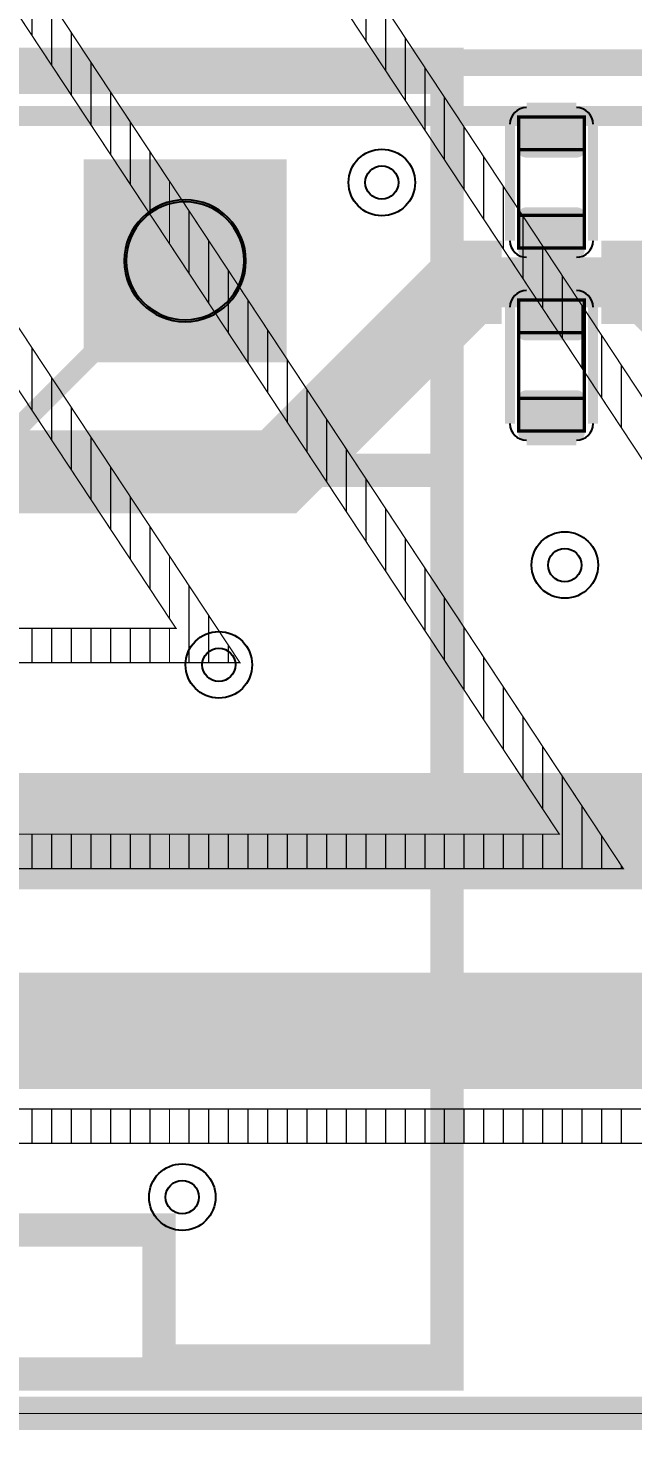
# Model space of a CAD drawing. Extents: x -57 to 2380, y -38 to 1737.
# Drawn here: x 1212.6 to 1394.5, y -5 to 416.4 of the extents above; entities that cross this region are included whole.
import ezdxf

# ---------------------------------------------------------------- set-up
doc = ezdxf.new("R2010")
doc.units = 9
for name, color, linetype, true_color in [('BoardOutline', 7, 'Continuous', 0xff00ff), ('BottomLayer', 7, 'Continuous', 0x0000ff), ('BottomSolderMaskLayer', 7, 'Continuous', 0xaa00ff), ('Document', 7, 'Continuous', 0xffffff), ('Hole', 7, 'Continuous', 0x222222), ('Multi-Layer', 7, 'Continuous', 0xc0c0c0), ('TopLayer', 7, 'Continuous', 0xff0000), ('TopSilkLayer', 7, 'Continuous', 0xffff00), ('TopSolderMaskLayer', 7, 'Continuous', 0x800080)]:
    doc.layers.add(name, color=color, linetype=linetype, true_color=true_color)

msp = doc.modelspace()

# ---------------------------------------------------------------- hatches: boundary and pattern name
at = {"layer": 'BottomSolderMaskLayer'}
msp.add_hatch(color=256, dxfattribs=at).paths.add_polyline_path([(1290.36, 315.94), (1229.32, 315.94), (1229.32, 376.99), (1290.36, 376.99)])
at = {"layer": 'Multi-Layer'}
msp.add_hatch(color=256, dxfattribs=at).paths.add_polyline_path([(1289.37, 316.94), (1230.32, 316.94), (1230.32, 375.99), (1289.37, 375.99)])
at = {"layer": 'TopLayer'}
for points in [[(1377.72, 392.66), (1378, 392.64), (1378.27, 392.59), (1378.53, 392.51), (1378.78, 392.4), (1379.02, 392.25), (1379.23, 392.08), (1379.43, 391.89), (1379.59, 391.67), (1379.74, 391.44), (1379.85, 391.19), (1379.93, 390.93), (1379.98, 390.66), (1380, 390.38), (1380, 379.77), (1379.98, 379.5), (1379.93, 379.23), (1379.85, 378.97), (1379.74, 378.72), (1379.59, 378.48), (1379.43, 378.27), (1379.23, 378.07), (1379.02, 377.9), (1378.78, 377.76), (1378.53, 377.65), (1378.27, 377.57), (1378, 377.52), (1377.72, 377.5), (1362.27, 377.5), (1362, 377.52), (1361.73, 377.57), (1361.46, 377.65), (1361.21, 377.76), (1360.98, 377.9), (1360.76, 378.07), (1360.57, 378.27), (1360.4, 378.48), (1360.26, 378.72), (1360.15, 378.97), (1360.06, 379.23), (1360.01, 379.5), (1360, 379.77), (1360, 390.38), (1360.01, 390.66), (1360.06, 390.93), (1360.15, 391.19), (1360.26, 391.44), (1360.4, 391.67), (1360.57, 391.89), (1360.76, 392.08), (1360.98, 392.25), (1361.21, 392.4), (1361.46, 392.51), (1361.73, 392.59), (1362, 392.64), (1362.27, 392.66)], [(1377.72, 362.5), (1378, 362.48), (1378.27, 362.43), (1378.53, 362.35), (1378.78, 362.24), (1379.02, 362.1), (1379.23, 361.93), (1379.43, 361.73), (1379.59, 361.52), (1379.74, 361.28), (1379.85, 361.03), (1379.93, 360.77), (1379.98, 360.5), (1380, 360.23), (1380, 349.62), (1379.98, 349.34), (1379.93, 349.07), (1379.85, 348.81), (1379.74, 348.56), (1379.59, 348.32), (1379.43, 348.11), (1379.23, 347.91), (1379.02, 347.74), (1378.78, 347.6), (1378.53, 347.49), (1378.27, 347.41), (1378, 347.36), (1377.72, 347.34), (1362.27, 347.34), (1362, 347.36), (1361.73, 347.41), (1361.46, 347.49), (1361.21, 347.6), (1360.98, 347.74), (1360.76, 347.91), (1360.57, 348.11), (1360.4, 348.32), (1360.26, 348.56), (1360.15, 348.81), (1360.06, 349.07), (1360.01, 349.34), (1360, 349.62), (1360, 360.23), (1360.01, 360.5), (1360.06, 360.77), (1360.15, 361.03), (1360.26, 361.28), (1360.4, 361.52), (1360.57, 361.73), (1360.76, 361.93), (1360.98, 362.1), (1361.21, 362.24), (1361.46, 362.35), (1361.73, 362.43), (1362, 362.48), (1362.27, 362.5)], [(1362.27, 322.5), (1362, 322.52), (1361.73, 322.57), (1361.46, 322.65), (1361.21, 322.76), (1360.98, 322.9), (1360.76, 323.07), (1360.57, 323.27), (1360.4, 323.48), (1360.26, 323.72), (1360.15, 323.97), (1360.06, 324.23), (1360.01, 324.5), (1360, 324.77), (1360, 335.38), (1360.01, 335.66), (1360.06, 335.93), (1360.15, 336.19), (1360.26, 336.44), (1360.4, 336.67), (1360.57, 336.89), (1360.76, 337.09), (1360.98, 337.25), (1361.21, 337.4), (1361.46, 337.51), (1361.73, 337.59), (1362, 337.64), (1362.27, 337.66), (1377.72, 337.66), (1378, 337.64), (1378.27, 337.59), (1378.53, 337.51), (1378.78, 337.4), (1379.02, 337.25), (1379.23, 337.09), (1379.43, 336.89), (1379.59, 336.67), (1379.74, 336.44), (1379.85, 336.19), (1379.93, 335.93), (1379.98, 335.66), (1380, 335.38), (1380, 324.77), (1379.98, 324.5), (1379.93, 324.23), (1379.85, 323.97), (1379.74, 323.72), (1379.59, 323.48), (1379.43, 323.27), (1379.23, 323.07), (1379.02, 322.9), (1378.78, 322.76), (1378.53, 322.65), (1378.27, 322.57), (1378, 322.52), (1377.72, 322.5)], [(1362.27, 292.34), (1362, 292.36), (1361.73, 292.41), (1361.46, 292.49), (1361.21, 292.6), (1360.98, 292.74), (1360.76, 292.91), (1360.57, 293.11), (1360.4, 293.32), (1360.26, 293.56), (1360.15, 293.81), (1360.06, 294.07), (1360.01, 294.34), (1360, 294.62), (1360, 305.23), (1360.01, 305.5), (1360.06, 305.77), (1360.15, 306.03), (1360.26, 306.28), (1360.4, 306.52), (1360.57, 306.73), (1360.76, 306.93), (1360.98, 307.1), (1361.21, 307.24), (1361.46, 307.35), (1361.73, 307.43), (1362, 307.48), (1362.27, 307.5), (1377.72, 307.5), (1378, 307.48), (1378.27, 307.43), (1378.53, 307.35), (1378.78, 307.24), (1379.02, 307.1), (1379.23, 306.93), (1379.43, 306.73), (1379.59, 306.52), (1379.74, 306.28), (1379.85, 306.03), (1379.93, 305.77), (1379.98, 305.5), (1380, 305.23), (1380, 294.62), (1379.98, 294.34), (1379.93, 294.07), (1379.85, 293.81), (1379.74, 293.56), (1379.59, 293.32), (1379.43, 293.11), (1379.23, 292.91), (1379.02, 292.74), (1378.78, 292.6), (1378.53, 292.49), (1378.27, 292.41), (1378, 292.36), (1377.72, 292.34)]]:
    msp.add_hatch(color=256, dxfattribs=at).paths.add_polyline_path(points)
at = {"layer": 'TopSolderMaskLayer'}
msp.add_hatch(color=256, dxfattribs=at).paths.add_polyline_path([(1290.36, 315.94), (1229.32, 315.94), (1229.32, 376.99), (1290.36, 376.99)])

# ---------------------------------------------------------------- linework, layer by layer
at = {"layer": 'BoardOutline', "const_width": 10}
msp.add_lwpolyline([(118.11, 0), (2165.35, 0)], dxfattribs=at)
at = {"layer": 'BottomLayer'}
for points, const_width in [([(1900, 215), (1860, 215), (1760, 115), (325, 115), (55, 385), (55, 725), (30, 750), (30, 1290), (160, 1420), (434.96, 1420), (490, 1475.04), (490, 1604.96)], 35), ([(85, 891.61), (140, 836.61), (140, 615), (173.5, 581.5), (173.5, 396.5), (190, 380), (220, 380), (365, 235), (825, 235), (997, 407), (1835, 407), (1905, 477), (1905, 855.87), (2031, 981.87), (2031.87, 981.87), (2040, 990)], 6), ([(85, 791.61), (125, 751.61), (125, 610), (160, 575), (160, 390), (185, 365), (215, 365), (360, 220), (830, 220), (1000, 390), (1845, 390), (1923, 468), (1923, 828), (2040, 945)], 6), ([(340, 175), (383, 175), (405, 175), (1741, 175), (1999.87, 433.87), (1999.87, 665), (2030, 665), (1999.87, 695.13), (1999.87, 665)], 35), ([(1259.84, 346.46), (1168.38, 255), (890, 255), (840, 205), (355, 205), (210, 350), (175, 350), (115, 410), (115, 425.2), (115, 536.61)], 6)]:
    msp.add_lwpolyline(points, dxfattribs=dict(at, const_width=const_width))
at = {"layer": 'BottomSolderMaskLayer'}
for points in [[(1259.85, 364.78), (1259.83, 364.78)], [(1259.85, 328.14), (1259.83, 328.14)]]:
    msp.add_lwpolyline(points, close=True, dxfattribs=at)
for centre, start, end in [((1259.85, 346.46), 450, 270), ((1259.83, 346.46), 270, 450)]:
    msp.add_arc(centre, 18.32, start, end, dxfattribs=at)
at = {"layer": 'Document'}
for points, const_width in [([(-0.4, 1673.17), (2283.06, 1673.17), (2283.06, 836.56), (2283.06, -0.05), (-0.4, -0.05), (-0.4, 836.56), (-0.4, 1673.17)], 0.39), ([(1338.58, 11.81), (944.88, 11.81), (944.88, 401.57), (1338.58, 401.57), (1338.58, 11.81)], 10), ([(1379.84, 389.68), (1379.84, 379.84), (1379.84, 360.16), (1379.84, 350.31), (1360.15, 350.31), (1360.15, 360.16), (1360.15, 379.84), (1360.15, 389.68), (1379.84, 389.68)], 1), ([(1360.15, 295.31), (1360.15, 305.16), (1360.15, 324.84), (1360.15, 334.68), (1379.84, 334.68), (1379.84, 324.84), (1379.84, 305.16), (1379.84, 295.31), (1360.15, 295.31)], 1)]:
    msp.add_lwpolyline(points, close=True, dxfattribs=dict(at, const_width=const_width))
for points, const_width in [([(1540.17, 89.2), (1050.86, 830.2), (1547.22, 1577.82)], 0.39), ([(1277.28, 1433.35), (876.96, 830.42), (1271.02, 233.67)], 0.39), ([(1257.08, 236), (864.54, 830.43), (1257.97, 1422.99)], 0.39), ([(951.42, 830.32), (1391.6, 163.74)], 0.39), ([(1372.35, 174.1), (940.89, 827.48)], 0.39), ([(1526.22, 91.52), (1040.33, 827.36)], 0.39), ([(1207.91, 225.64), (1213.82, 225.64), (1219.72, 225.64), (1225.63, 225.64), (1231.53, 225.64), (1237.44, 225.64), (1243.35, 225.64), (1249.25, 225.64), (1255.16, 225.64), (1261.06, 225.64), (1266.97, 225.64), (1272.87, 225.64), (1276.33, 225.64), (1271.02, 233.67), (936.26, 740.62)], 0.39), ([(1166.57, 485.71), (1219.72, 405.23), (1225.63, 396.28), (1231.53, 387.34), (1237.44, 378.4), (1243.35, 369.46), (1249.25, 360.51), (1255.16, 351.57), (1261.06, 342.63), (1266.97, 333.68), (1272.87, 324.74), (1278.78, 315.8), (1337.83, 226.37), (1343.74, 217.43), (1349.64, 208.48), (1355.55, 199.54), (1361.46, 190.6), (1367.36, 181.66), (1372.35, 174.1), (1367.36, 174.1), (1361.46, 174.1), (1355.55, 174.1), (1349.64, 174.1), (1343.74, 174.1), (1337.83, 174.1), (1331.93, 174.1), (1326.02, 174.1), (1320.12, 174.1), (1314.21, 174.1), (1308.31, 174.1), (1302.4, 174.1), (1296.5, 174.1), (1290.59, 174.1), (1284.68, 174.1), (1278.78, 174.1), (1272.87, 174.1), (1266.97, 174.1), (1261.06, 174.1), (1255.16, 174.1), (1249.25, 174.1), (1243.35, 174.1), (1237.44, 174.1), (1231.53, 174.1), (1225.63, 174.1), (1219.72, 174.1), (1213.82, 174.1), (1207.91, 174.1)], 0.39), ([(1213.82, 414.17), (1213.82, 432.97)], 0.39), ([(1314.21, 412.59), (1314.21, 431.38)], 0.39), ([(1207.91, 163.74), (1213.82, 163.74), (1219.72, 163.74), (1225.63, 163.74), (1231.53, 163.74), (1237.44, 163.74), (1243.35, 163.74), (1249.25, 163.74), (1255.16, 163.74), (1261.06, 163.74), (1266.97, 163.74), (1272.87, 163.74), (1278.78, 163.74), (1284.68, 163.74), (1290.59, 163.74), (1296.5, 163.74), (1302.4, 163.74), (1308.31, 163.74), (1314.21, 163.74), (1320.12, 163.74), (1326.02, 163.74), (1331.93, 163.74), (1337.83, 163.74), (1343.74, 163.74), (1349.64, 163.74), (1355.55, 163.74), (1361.46, 163.74), (1367.36, 163.74), (1373.27, 163.74), (1379.17, 163.74), (1385.08, 163.74), (1390.98, 163.74), (1391.6, 163.74), (1390.98, 164.68), (1385.08, 173.62), (1379.17, 182.57), (1373.27, 191.51), (1367.36, 200.45), (1361.46, 209.39), (1355.55, 218.34), (1349.64, 227.28), (1343.74, 236.22), (1337.83, 245.17), (1331.93, 254.11), (1326.02, 263.05), (1320.12, 271.99), (1314.21, 280.94), (1308.31, 289.88), (1302.4, 298.82), (1249.25, 379.31), (1243.35, 388.25), (1237.44, 397.19), (1231.53, 406.14), (1225.63, 415.08), (1219.72, 424.02)], 0.39), ([(1219.72, 405.23), (1219.72, 424.02)], 0.39), ([(1308.31, 421.53), (1314.21, 412.59), (1320.12, 403.65), (1326.02, 394.7), (1331.93, 385.76), (1337.83, 376.82), (1343.74, 367.87), (1349.64, 358.93), (1355.55, 349.99), (1361.46, 341.04), (1367.36, 332.1), (1373.27, 323.16), (1379.17, 314.21), (1385.08, 305.27), (1390.98, 296.33), (1396.89, 287.38)], 0.39), ([(1320.12, 403.65), (1320.12, 422.44)], 0.39), ([(1225.63, 396.28), (1225.63, 415.08)], 0.39), ([(1326.02, 394.7), (1326.02, 413.49)], 0.39), ([(1231.53, 387.34), (1231.53, 406.14)], 0.39), ([(1331.93, 385.76), (1331.93, 404.55)], 0.39), ([(1237.44, 378.4), (1237.44, 397.19)], 0.39), ([(1337.83, 376.82), (1337.83, 395.61)], 0.39), ([(1243.35, 369.46), (1243.35, 388.25)], 0.39), ([(1343.74, 367.87), (1343.74, 386.66)], 0.39), ([(1249.25, 360.51), (1249.25, 379.31)], 0.39), ([(1379.84, 379.84), (1360.15, 379.84)], 1), ([(1349.64, 358.93), (1349.64, 377.72)], 0.39), ([(1255.16, 351.57), (1255.16, 370.37)], 0.39), ([(1355.55, 349.99), (1355.55, 368.78)], 0.39), ([(1261.06, 342.63), (1261.06, 361.42)], 0.39), ([(1379.84, 360.16), (1360.15, 360.16)], 1), ([(1361.46, 341.04), (1361.46, 359.84)], 0.39), ([(1266.97, 333.68), (1266.97, 352.48)], 0.39), ([(1367.36, 332.1), (1367.36, 350.89)], 0.39), ([(1272.87, 324.74), (1272.87, 343.54)], 0.39), ([(1373.27, 323.16), (1373.27, 341.95)], 0.39), ([(1278.78, 315.8), (1278.78, 334.59)], 0.39), ([(1379.17, 314.21), (1379.17, 333.01)], 0.39), ([(1284.68, 306.86), (1284.68, 325.65)], 0.39), ([(1360.15, 324.84), (1379.84, 324.84)], 1), ([(1213.82, 301.51), (1213.82, 320.3)], 0.39), ([(1385.08, 305.27), (1385.08, 324.06)], 0.39), ([(1290.59, 297.91), (1290.59, 316.71)], 0.39), ([(1390.98, 296.33), (1390.98, 315.12)], 0.39), ([(1207.91, 310.45), (1213.82, 301.51), (1257.08, 236), (1255.16, 236), (1249.25, 236), (1243.35, 236), (1237.44, 236), (1231.53, 236), (1225.63, 236), (1219.72, 236), (1213.82, 236), (1207.91, 236)], 0.39), ([(1219.72, 292.56), (1219.72, 311.36)], 0.39), ([(1296.5, 288.97), (1296.5, 307.77)], 0.39), ([(1360.15, 305.16), (1379.84, 305.16)], 1), ([(1225.63, 283.62), (1225.63, 302.42)], 0.39), ([(1302.4, 280.03), (1302.4, 298.82)], 0.39), ([(1231.53, 274.68), (1231.53, 293.47)], 0.39), ([(1308.31, 271.08), (1308.31, 289.88)], 0.39), ([(1237.44, 265.74), (1237.44, 284.53)], 0.39), ([(1314.21, 262.14), (1314.21, 280.94)], 0.39), ([(1243.35, 256.79), (1243.35, 275.59)], 0.39), ([(1320.12, 253.2), (1320.12, 271.99)], 0.39), ([(1249.25, 247.85), (1249.25, 266.65)], 0.39), ([(1326.02, 244.26), (1326.02, 263.05)], 0.39), ([(1255.16, 238.91), (1255.16, 257.7)], 0.39), ([(1331.93, 235.31), (1331.93, 254.11)], 0.39), ([(1261.06, 225.64), (1261.06, 248.76)], 0.39), ([(1337.83, 226.37), (1337.83, 245.17)], 0.39), ([(1213.82, 225.64), (1213.82, 236)], 0.39), ([(1219.72, 225.64), (1219.72, 236)], 0.39), ([(1225.63, 225.64), (1225.63, 236)], 0.39), ([(1231.53, 225.64), (1231.53, 236)], 0.39), ([(1237.44, 225.64), (1237.44, 236)], 0.39), ([(1243.35, 225.64), (1243.35, 236)], 0.39), ([(1249.25, 225.64), (1249.25, 236)], 0.39), ([(1255.16, 225.64), (1255.16, 236)], 0.39), ([(1266.97, 225.64), (1266.97, 239.82)], 0.39), ([(1343.74, 217.43), (1343.74, 236.22)], 0.39), ([(1272.87, 225.64), (1272.87, 230.87)], 0.39), ([(1349.64, 208.48), (1349.64, 227.28)], 0.39), ([(1355.55, 199.54), (1355.55, 218.34)], 0.39), ([(1361.46, 190.6), (1361.46, 209.39)], 0.39), ([(1367.36, 181.66), (1367.36, 200.45)], 0.39), ([(1373.27, 163.74), (1373.27, 191.51)], 0.39), ([(1379.17, 163.74), (1379.17, 182.57)], 0.39), ([(1213.82, 163.74), (1213.82, 174.1)], 0.39), ([(1219.72, 163.74), (1219.72, 174.1)], 0.39), ([(1225.63, 163.74), (1225.63, 174.1)], 0.39), ([(1231.53, 163.74), (1231.53, 174.1)], 0.39), ([(1237.44, 163.74), (1237.44, 174.1)], 0.39), ([(1243.35, 163.74), (1243.35, 174.1)], 0.39), ([(1249.25, 163.74), (1249.25, 174.1)], 0.39), ([(1255.16, 163.74), (1255.16, 174.1)], 0.39), ([(1261.06, 163.74), (1261.06, 174.1)], 0.39), ([(1266.97, 163.74), (1266.97, 174.1)], 0.39), ([(1272.87, 163.74), (1272.87, 174.1)], 0.39), ([(1278.78, 163.74), (1278.78, 174.1)], 0.39), ([(1284.68, 163.74), (1284.68, 174.1)], 0.39), ([(1290.59, 163.74), (1290.59, 174.1)], 0.39), ([(1296.5, 163.74), (1296.5, 174.1)], 0.39), ([(1302.4, 163.74), (1302.4, 174.1)], 0.39), ([(1308.31, 163.74), (1308.31, 174.1)], 0.39), ([(1314.21, 163.74), (1314.21, 174.1)], 0.39), ([(1320.12, 163.74), (1320.12, 174.1)], 0.39), ([(1326.02, 163.74), (1326.02, 174.1)], 0.39), ([(1331.93, 163.74), (1331.93, 174.1)], 0.39), ([(1337.83, 163.74), (1337.83, 174.1)], 0.39), ([(1343.74, 163.74), (1343.74, 174.1)], 0.39), ([(1349.64, 163.74), (1349.64, 174.1)], 0.39), ([(1355.55, 163.74), (1355.55, 174.1)], 0.39), ([(1361.46, 163.74), (1361.46, 174.1)], 0.39), ([(1367.36, 163.74), (1367.36, 174.1)], 0.39), ([(1385.08, 163.74), (1385.08, 173.62)], 0.39), ([(1390.98, 163.74), (1390.98, 164.68)], 0.39), ([(3.19, 81.17), (3.19, 91.52), (-0.54, 91.52), (-0.54, 81.17), (549.69, 81.17), (596.24, 152.5), (643.29, 81.17), (1545.47, 81.17)], 0.39), ([(1396.89, 91.52), (1390.98, 91.52), (1385.08, 91.52), (1379.17, 91.52), (1373.27, 91.52), (1367.36, 91.52), (1361.46, 91.52), (1355.55, 91.52), (1349.64, 91.52), (1343.74, 91.52), (1337.83, 91.52), (1331.93, 91.52), (1326.02, 91.52), (1320.12, 91.52), (1314.21, 91.52), (1308.31, 91.52), (1302.4, 91.52), (1296.5, 91.52), (1290.59, 91.52), (1284.68, 91.52), (1278.78, 91.52), (1272.87, 91.52), (1266.97, 91.52), (1261.06, 91.52), (1255.16, 91.52), (1249.25, 91.52), (1243.35, 91.52), (1237.44, 91.52), (1231.53, 91.52), (1225.63, 91.52), (1219.72, 91.52), (1213.82, 91.52), (1207.91, 91.52)], 0.39), ([(1213.82, 81.17), (1213.82, 91.52)], 0.39), ([(1219.72, 81.17), (1219.72, 91.52)], 0.39), ([(1225.63, 81.17), (1225.63, 91.52)], 0.39), ([(1231.53, 81.17), (1231.53, 91.52)], 0.39), ([(1237.44, 81.17), (1237.44, 91.52)], 0.39), ([(1243.35, 81.17), (1243.35, 91.52)], 0.39), ([(1249.25, 81.17), (1249.25, 91.52)], 0.39), ([(1255.16, 81.17), (1255.16, 91.52)], 0.39), ([(1261.06, 81.17), (1261.06, 91.52)], 0.39), ([(1266.97, 81.17), (1266.97, 91.52)], 0.39), ([(1272.87, 81.17), (1272.87, 91.52)], 0.39), ([(1278.78, 81.17), (1278.78, 91.52)], 0.39), ([(1284.68, 81.17), (1284.68, 91.52)], 0.39), ([(1290.59, 81.17), (1290.59, 91.52)], 0.39), ([(1296.5, 81.17), (1296.5, 91.52)], 0.39), ([(1302.4, 81.17), (1302.4, 91.52)], 0.39), ([(1308.31, 81.17), (1308.31, 91.52)], 0.39), ([(1314.21, 81.17), (1314.21, 91.52)], 0.39), ([(1320.12, 81.17), (1320.12, 91.52)], 0.39), ([(1326.02, 81.17), (1326.02, 91.52)], 0.39), ([(1331.93, 81.17), (1331.93, 91.52)], 0.39), ([(1337.83, 81.17), (1337.83, 91.52)], 0.39), ([(1343.74, 81.17), (1343.74, 91.52)], 0.39), ([(1349.64, 81.17), (1349.64, 91.52)], 0.39), ([(1355.55, 81.17), (1355.55, 91.52)], 0.39), ([(1361.46, 81.17), (1361.46, 91.52)], 0.39), ([(1367.36, 81.17), (1367.36, 91.52)], 0.39), ([(1373.27, 81.17), (1373.27, 91.52)], 0.39), ([(1379.17, 81.17), (1379.17, 91.52)], 0.39), ([(1385.08, 81.17), (1385.08, 91.52)], 0.39), ([(1390.98, 81.17), (1390.98, 91.52)], 0.39)]:
    msp.add_lwpolyline(points, dxfattribs=dict(at, const_width=const_width))
at = {"layer": 'Hole'}
for centre in [(1319, 370), (1374, 255), (1270, 225), (1259, 65)]:
    msp.add_circle(centre, 5, dxfattribs=at)
at = {"layer": 'Multi-Layer'}
for points in [[(1259.85, 364.18), (1259.84, 364.18)], [(1259.85, 328.74), (1259.84, 328.74)]]:
    msp.add_lwpolyline(points, close=True, dxfattribs=at)
for centre in [(1319, 370), (1374, 255), (1270, 225), (1259, 65)]:
    msp.add_circle(centre, 10, dxfattribs=at)
for centre, start, end in [((1259.85, 346.46), 450, 270), ((1259.84, 346.46), 270, 450)]:
    msp.add_arc(centre, 17.72, start, end, dxfattribs=at)
at = {"layer": 'TopLayer'}
for points, const_width in [([(1637.79, 346.46), (1579.25, 405), (830, 405), (735.2, 405), (715, 425.2), (715, 536.61)], 6), ([(1355, 340), (1345, 340), (1288, 283), (1165.82, 283), (1102.36, 346.46), (1038.81, 282.91), (847, 282.91), (819.09, 282.91), (815, 282.91), (815, 285), (815, 304)], 25), ([(1370, 330.08), (1370, 340), (1370, 354.92)], 15), ([(1559.05, 346.46), (1502.6, 290), (1450, 290), (1400, 340), (1385, 340)], 25), ([(1385, 340), (1370, 340), (1355, 340)], 15)]:
    msp.add_lwpolyline(points, dxfattribs=dict(at, const_width=const_width))
at = {"layer": 'TopSilkLayer', "const_width": 10}
msp.add_lwpolyline([(944.88, 15.75), (1031.49, 15.75), (1031.49, 55.12), (1251.97, 55.12), (1251.97, 15.75), (1338.58, 15.75), (1338.58, 283.46), (1338.58, 405.51), (944.88, 405.51), (944.88, 283.46), (944.88, 15.75)], close=True, dxfattribs=at)
at = {"layer": 'TopSilkLayer'}
for points, const_width in [([(1362.5, 392.5), (1377.5, 392.5)], 3), ([(1338.58, 307.09), (1338.58, 385.83)], 5), ([(1357.5, 352.5), (1357.5, 387.5)], 3), ([(1382.5, 387.5), (1382.5, 352.5)], 3), ([(1377.5, 347.5), (1362.5, 347.5)], 3), ([(1362.5, 337.5), (1377.5, 337.5)], 3), ([(1357.5, 297.5), (1357.5, 332.5)], 3), ([(1382.5, 332.5), (1382.5, 297.5)], 3), ([(1377.5, 292.5), (1362.5, 292.5)], 3), ([(1338.58, 283.46), (944.88, 283.46)], 10)]:
    msp.add_lwpolyline(points, dxfattribs=dict(at, const_width=const_width))
for centre, start, end in [((1362.5, 387.5), 90, 180), ((1377.5, 387.5), 0, 90), ((1362.5, 352.5), 180, 270), ((1377.5, 352.5), 270, 0), ((1362.5, 332.5), 90, 180), ((1377.5, 332.5), 0, 90), ((1362.5, 297.5), 180, 270), ((1377.5, 297.5), 270, 0)]:
    msp.add_arc(centre, 5, start, end, dxfattribs=at)
at = {"layer": 'TopSolderMaskLayer'}
for points in [[(1259.85, 364.78), (1259.83, 364.78)], [(1259.85, 328.14), (1259.83, 328.14)]]:
    msp.add_lwpolyline(points, close=True, dxfattribs=at)
for centre, start, end in [((1259.85, 346.46), 450, 270), ((1259.83, 346.46), 270, 450)]:
    msp.add_arc(centre, 18.32, start, end, dxfattribs=at)

doc.saveas('drawing.dxf')
